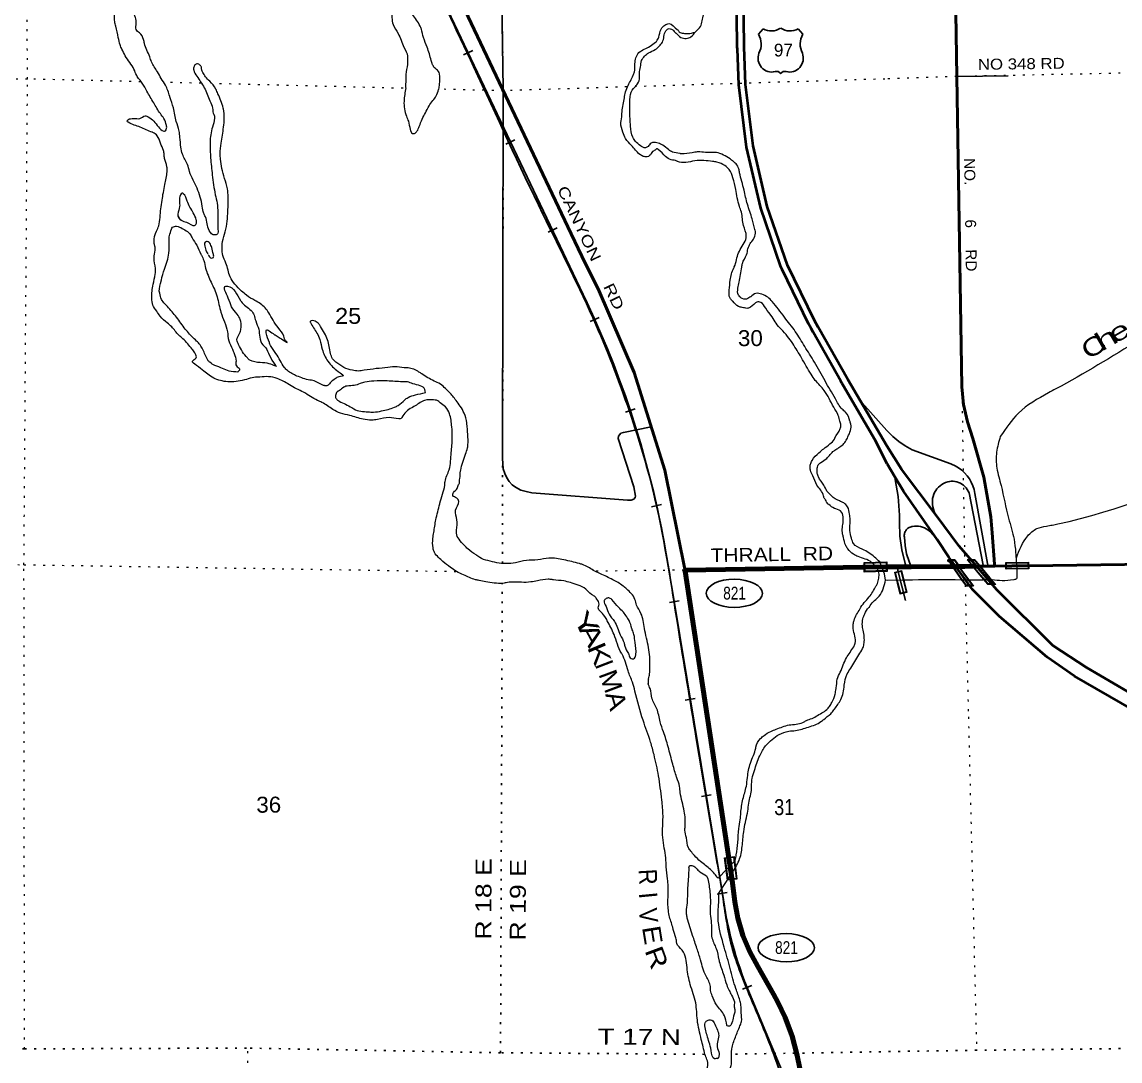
# Model space of a CAD drawing. Header units: feet. Extents: x -6 to 252658, y -374658 to -170635.
# Drawn here: x 115963 to 128025, y -215362 to -203952 of the extents above; entities that cross this region are included whole.
import ezdxf
from ezdxf.enums import TextEntityAlignment as Align

# ---------------------------------------------------------------- set-up
doc = ezdxf.new("R2010")
doc.units = ezdxf.units.FT
doc.header["$LTSCALE"] = 70
doc.header["$PDMODE"] = 32
doc.header["$PDSIZE"] = 35
doc.linetypes.add('DOTTED', pattern=[1.5, 0.3, -1.2])
for name, color, linetype, lineweight in [('16', 7, 'Continuous', 25), ('17', 7, 'Continuous', 25), ('18', 7, 'Continuous', 35), ('19', 7, 'Continuous', 25), ('23', 7, 'Continuous', 70), ('26', 7, 'Continuous', 40), ('27', 7, 'Continuous', 13), ('29', 7, 'Continuous', 25), ('30', 7, 'Continuous', 13), ('31', 7, 'Continuous', 13), ('34', 7, 'Continuous', 25), ('39', 7, 'Continuous', 13), ('55', 7, 'Continuous', 13), ('59', 7, 'Continuous', 13), ('6', 7, 'DOTTED', 25), ('61', 7, 'Continuous', 13), ('7', 7, 'DOTTED', 13)]:
    doc.layers.add(name, color=color, linetype=linetype, lineweight=lineweight)
doc.layers.add('41', color=7, linetype='Continuous')

msp = doc.modelspace()

# ---------------------------------------------------------------- linework, layer by layer
at = {"layer": '16'}
for p, q in [((124053.92, -204085.11), (124105.23, -204026.35)), ((124296.99, -204020.38), (124296.71, -204020.58)), ((124489.08, -204026.26), (124540.47, -204085.11))]:
    msp.add_line(p, q, dxfattribs=at)
for centre, radius, start, end in [((123860.94, -204195.74), 222.05, 332.97043, 29.75871), ((124196.31, -203868.69), 182.07, 239.97227, 303.45418), ((124398.09, -203869.19), 181.52, 236.33975, 300.08743), ((124398.08, -203868.69), 182.07, 236.54582, 236.59441), ((124733.44, -204195.74), 222.05, 150.24129, 207.02957), ((124200.13, -204350.64), 151.42, 159.09177, 283.81923), ((124394.25, -204350.64), 151.42, 256.18077, 20.90823)]:
    msp.add_arc(centre, radius, start, end, dxfattribs=at)
for centre, major_axis, start_param, end_param in [((124255.47, -204549.46), (-19.56, 51.67), 4.95877769, 6.28318531), ((124338.92, -204549.46), (19.56, 51.67), 0, 1.32637542)]:
    msp.add_ellipse(centre, major_axis=major_axis, ratio=0.929097, start_param=start_param, end_param=end_param, dxfattribs=at)
at = {"layer": '17'}
for centre in [(123788.06, -210226.21), (124357.94, -214117.79)]:
    msp.add_ellipse(centre, major_axis=(-309.24, 1), ratio=0.500121, dxfattribs=at)
at = {"layer": '18'}
for p, q in [((125464.82, -208607.17), (125169.54, -208109.6)), ((125550.89, -208946.25), (125465.9, -208804.28))]:
    msp.add_line(p, q, dxfattribs=at)
for points in [[(125169.54, -208109.6), (125033.24, -207879.81), (124709.32, -207302.57), (124668.46, -207229.6), (124373.46, -206621.29), (124150.62, -205977.44), (123996.29, -205313.82), (123912.18, -204637.7), (123895.82, -204227.23), (123837.26, -199406), (123860.64, -199064.86), (123881.66, -198919.17), (123892, -198864.05), (123994.88, -198133.03), (124000.28, -198094.68)], [(125465.91, -208806.14), (125334.14, -208543.47), (125223.18, -208350.54), (124980.17, -207937.5), (124968.72, -207918.05), (124957.19, -207897.5), (124654.31, -207357.77), (124631.87, -207317.77), (124602.79, -207265.81), (124313.6, -206669.49), (124304.15, -206650), (124297.05, -206629.49), (124078.55, -205998.22), (123922.45, -205326.96), (123837.38, -204643.06), (123821.62, -204247.85), (123820.83, -204228.08), (123820.58, -204207.85), (123762.51, -199426.91)], [(126006.69, -209368.03), (125624.06, -208862.84), (125464.82, -208607.39)], [(126017.31, -209633.93), (125645.23, -209103.84), (125550.89, -208946.25)], [(126449.25, -209929.84), (126258.88, -209709.63), (126006.69, -209368.03)], [(126219.88, -209931.6), (126144.75, -209829.35), (126017.31, -209633.93)], [(128153.02, -211498.56), (127524.95, -211135.27), (127222.97, -210926.1), (126699.81, -210480.25), (126405.63, -210184.38), (126219.88, -209931.6)], [(138349.07, -219767.37), (138103.4, -219456.5), (138092.39, -219441.29), (137655.22, -218901.03), (137163.97, -218409.44), (136628.71, -217926.1), (134077.2, -215770.76), (133271.49, -215155.64), (132846.71, -214881.22), (131996.61, -214354.12), (131601.24, -214106.88), (130744.7, -213546.19), (130389.19, -213265.4), (130149.24, -213045.29), (129865.69, -212687.5), (129633.17, -212423.29), (129224.86, -212032.48), (128664.84, -211655.44), (128107.65, -211305.9), (127658.22, -211041.7), (127285.35, -210799.5), (126672.87, -210188.51), (126449.25, -209929.84)]]:
    msp.add_lwpolyline(points, dxfattribs=at)
at = {"layer": '19'}
for points in [[(125463.89, -208437.91), (125194.1, -208134.18), (125185.98, -208126.05), (125169.54, -208109.6)], [(126575.66, -209928.26), (126570.18, -209898.15), (126429.97, -209128.57), (126421.37, -209086.73), (126408.45, -209046.02), (126391.34, -209006.88), (126370.24, -208969.74), (126345.36, -208935.02), (126317, -208903.08), (126285.45, -208874.29), (126251.07, -208848.95), (126214.22, -208827.34), (126175.32, -208809.7), (126164.65, -208805.7), (125742.69, -208649.07), (125666.14, -208608.33), (125594.27, -208559.81), (125527.86, -208504.04), (125467.65, -208441.64), (125463.88, -208437.29)], [(125675.37, -209934.46), (125667.71, -209910.18), (125664.24, -209899.17), (125627.36, -209749.8), (125606.29, -209597.4), (125601.27, -209443.63), (125601.69, -209367.43), (125588.02, -209161.34), (125556.34, -208977.82), (125550.89, -208946.25)], [(126522.9, -209928.91), (126520.89, -209918.53), (126366.04, -209122.18), (126357.56, -209103.28), (126347.14, -209085.37), (126334.92, -209068.64), (126321.01, -209053.29), (126305.57, -209039.47), (126288.77, -209027.34), (126270.8, -209017.04), (126251.85, -209008.67), (126232.12, -209002.33), (126211.85, -208998.08), (126191.24, -208995.98), (126170.52, -208996.04), (126155.06, -208997.51), (126131.88, -209002.32), (126109.32, -209009.52), (126087.64, -209019.05), (126067.08, -209030.79), (126047.86, -209044.61), (126030.18, -209060.37), (126014.25, -209077.89), (126000.24, -209096.97), (125988.3, -209117.42), (125978.57, -209139.01), (125971.14, -209161.49), (125966.1, -209184.63), (125963.51, -209208.16), (125963.4, -209231.84), (125963.5, -209232.94), (125965.39, -209252.96), (125968.23, -209272.94), (125968.96, -209278.1), (125975.15, -209302.76), (125983.88, -209326.63), (125995.05, -209349.46), (126006.69, -209368.03)], [(125729.24, -209934.17), (125718.81, -209907.74), (125707.08, -209878), (125680.88, -209791.03), (125663.91, -209701.79), (125656.37, -209611.27), (125656.04, -209609.38), (125654.87, -209598.84), (125654.8, -209588.24), (125655.84, -209577.69), (125657.98, -209567.31), (125661.19, -209557.21), (125665.44, -209547.5), (125670.69, -209538.29), (125676.86, -209529.67), (125683.9, -209521.75), (125691.74, -209514.61), (125700.27, -209508.33), (125709.42, -209502.97), (125719.08, -209498.6), (125729.14, -209495.26), (125739.49, -209492.99), (125743.86, -209492.05), (125766.06, -209488.73), (125788.49, -209487.75), (125810.9, -209489.13), (125833.05, -209492.83), (125854.68, -209498.83), (125875.57, -209507.06), (125895.49, -209517.43), (125914.21, -209529.82), (125931.53, -209544.1), (126017.31, -209633.93)]]:
    msp.add_lwpolyline(points, dxfattribs=at)
at = {"layer": '23'}
for points in [[(123245, -209973.05), (123257.32, -209972.84), (125197.9, -209940.21), (125207.9, -209940.1), (125217.9, -209939.93), (125475.47, -209935.54)], [(125509.12, -216658.04), (125199.75, -216431.02), (125051.32, -216312.91), (124916.04, -216179.94), (124795.4, -216033.55), (124690.73, -215875.36), (124603.16, -215707.09), (124533.67, -215530.59), (124506.72, -215442.65), (124477.87, -215301.87), (124423.37, -215089.17), (124346.94, -214883.33), (124266.39, -214717.37), (124220, -214629.05), (124047, -214325.05), (123958.66, -214164.44), (123883.09, -213982.69), (123826.94, -213794.04), (123792.55, -213613.34), (123762.62, -213376.69), (123246.44, -209982.53), (123245, -209973.05)], [(125472.13, -209935.52), (125574.39, -209934.99), (125675.37, -209934.46)], [(125675.37, -209934.46), (125729.24, -209934.17), (126219.88, -209931.6)], [(126219.88, -209931.6), (126318.76, -209931.48), (126449.25, -209929.84)]]:
    msp.add_lwpolyline(points, dxfattribs=at)
at = {"layer": '26'}
for p, q in [((126449.25, -209929.84), (126522.9, -209928.91)), ((126522.9, -209928.91), (126575.66, -209928.26)), ((126575.66, -209928.26), (126649.29, -209927.33)), ((126649.29, -209927.33), (127021.91, -209921.31))]:
    msp.add_line(p, q, dxfattribs=at)
for points in [[(126649.29, -209927.33), (126647.78, -209907), (126622.15, -209563), (126604.61, -209385.64), (126529.04, -208950.79), (126408.43, -208526.23), (126348.7, -208344.46), (126307.04, -208152.79), (126285.64, -207957.82), (126231.51, -204551.7), (126168.54, -200608.89), (126159.14, -200153.09), (126149.6, -199922.59), (126146.9, -199069.11), (126143.82, -196880.39)], [(123245, -209973.05), (123245.29, -209962.53), (123024.02, -208872.71), (122686.98, -207802.26), (122293.9, -206882.9), (122148.53, -206602.04), (121960, -206203.05), (118121.06, -198116.59)], [(127023.09, -209922.64), (129127.27, -209896.23), (129276.05, -209890.26), (129389.43, -209869.85), (129508.9, -209835.64), (129624.14, -209789.12), (129733.89, -209730.81), (131448.72, -208642.24), (131660.87, -208518.29), (131675.36, -208510.56), (131688.51, -208505.14), (131692.33, -208503.57), (131709.93, -208498.4), (131727.98, -208495.09), (131746.28, -208493.69), (133140.73, -208462.4), (133480.7, -208481.62), (133816.79, -208536.27), (134145.33, -208625.75), (134270.48, -208669.84), (136754.1, -209604.85), (136974.67, -209670.31)]]:
    msp.add_lwpolyline(points, dxfattribs=at)
at = {"layer": '29'}
msp.add_line((126231.51, -204551.7), (126794.43, -204543.75), dxfattribs=at)
for points in [[(121169, -199392.05), (121250.56, -204685.93), (121250.56, -204765.76), (121241.49, -208747.06), (121249.64, -208858.73), (121265.72, -208910.75), (121287.94, -208957.24), (121316.21, -208999.68), (121349.12, -209035.16), (121384.88, -209062.33), (121443.45, -209092.64), (121502.02, -209108.81), (121565.01, -209121.9), (122615.66, -209203.27), (122656.27, -209201.77), (122682.53, -209191.67), (122698.68, -209173.48), (122701.88, -209159.51), (122684.22, -209057.39), (122513.91, -208524.5), (122516.91, -208500.5), (122524.99, -208484.33), (122543.17, -208468.16), (122570.18, -208458.64), (122874.56, -208398.01)], [(125574.39, -209934.99), (125578.75, -209952.01), (125588.39, -209989.64), (125669.11, -210304.95)]]:
    msp.add_lwpolyline(points, dxfattribs=at)
at = {"layer": '31'}
for p, q in [((125623.24, -209974.53), (125684.33, -210216.95)), ((125617.42, -210104.9), (125617.8, -210104.8)), ((125684.33, -210216.95), (125611.6, -210235.27))]:
    msp.add_line(p, q, dxfattribs=at)
msp.add_lwpolyline([(125611.6, -210235.27), (125550.51, -209992.85), (125623.24, -209974.53)], dxfattribs=at)
msp.add_lwpolyline([(125617.4, -210225.56), (125560.21, -209998.65), (125617.43, -209984.23), (125674.62, -210211.14)], close=True, dxfattribs=at)
at = {"layer": '34'}
for p, q in [((120814.65, -204313.02), (120914.53, -204265.49)), ((121278.86, -205294.58), (121378.74, -205247.05)), ((121741.96, -206261.63), (121841.83, -206214.1)), ((122203.22, -207242.89), (122304.34, -207198.05)), ((122593.82, -208235.69), (122698.5, -208199.98)), ((122878.69, -209276.74), (122986.64, -209252.63)), ((123074.84, -210327.54), (123183.97, -210309.55)), ((123248.87, -211399.29), (123358.01, -211381.3)), ((123425.84, -212456.8), (123534.98, -212438.81)), ((123599.88, -213528.56), (123709.01, -213510.57)), ((123879.03, -214573.86), (123981.09, -214531.22))]:
    msp.add_line(p, q, dxfattribs=at)
at = {"layer": '34', "lineweight": 13}
msp.add_line((123899.76, -214484.69), (124433.51, -215762.41), dxfattribs=at)
for points in [[(111225.53, -184025.6), (113413, -188635.05), (115167.72, -192322.33), (115998.91, -194068.95), (122127.45, -206947.18)], [(123045.48, -209842.9), (123112, -210224.05), (123656, -213524.05), (123689.57, -213731)]]:
    msp.add_lwpolyline(points, dxfattribs=at)
at = {"layer": '34'}
msp.add_lwpolyline([(115999.9, -194068.48), (122128.44, -206946.71), (122171.81, -207036.63), (122248.49, -207203.85), (122323.24, -207372.45), (122394.89, -207541.57), (122463.74, -207713.29), (122528.43, -207885.68), (122591.02, -208058.43), (122650.84, -208233.77), (122707.36, -208408.58), (122760.92, -208584.95), (122810.49, -208763.04), (122857.8, -208940.43), (122902.16, -209119.38), (122942.51, -209300.05), (122980.61, -209480.03), (123015.59, -209660.52), (123046.56, -209842.72), (123113.08, -210223.87), (123657.08, -213523.88), (123690.65, -213730.82), (123699.5, -213778.25), (123714.1, -213850.65), (123729.72, -213922.21), (123746.67, -213993.71), (123765.36, -214065), (123784.67, -214135.61), (123805.32, -214206.15), (123827.68, -214276.49), (123850.69, -214346.13), (123874.87, -214415.32), (123900.78, -214484.29), (124434.52, -215761.99)], dxfattribs=at)
at = {"layer": '34', "lineweight": 13}
for centre, radius, start, end in [((112624.59, -211553.25), 10560.32, 9.32071, 25.85965), ((127834.08, -212981.32), 4211.77, 190.25298, 200.91259)]:
    msp.add_arc(centre, radius, start, end, dxfattribs=at)
at = {"layer": '34'}
msp.add_spline([(118502.9, -199330.27), (119765.9, -202020.1), (120924.1, -204442.96), (121685.51, -206061.63), (122266.61, -207273.02), (122656.95, -208290.62), (122934.17, -209260.8), (123165.71, -210575.59), (123370.53, -211820.1), (123543.61, -212863.55), (123663.85, -213579.27), (123768.79, -214138.08), (123869.67, -214429.19), (124187.64, -215201.73), (124486.92, -215899.93), (124879.04, -216363.88), (125484.59, -216834.2)], degree=3, dxfattribs=at)
at = {"layer": '39'}
for p, q in [((125472.87, -210085.46), (125448.73, -210081.53)), ((125653.89, -210082.14), (125472.81, -210085.04)), ((123610.35, -213355.05), (123796, -213159.05)), ((123616.44, -213517.94), (123804, -213233.05))]:
    msp.add_line(p, q, dxfattribs=at)
msp.add_lwpolyline([(125448.73, -210081.53), (125437.38, -210013.99), (125386.39, -209881.71)], dxfattribs=at)
msp.add_arc((122972.81, -211200.15), 132.92, 164.35261, 187.92818, dxfattribs=at)
for points in [[(117492.5, -204571.62), (117450.71, -204498.39), (117386.63, -204389.66), (117366.64, -204335.31), (117308.67, -204188.38), (117298.7, -204146.13), (117252.64, -204071.62), (117232.56, -204057.51), (117214.58, -204007.19), (117218.7, -203964.96), (117208.78, -203904.6), (117196.79, -203866.36), (117181.09, -203693.37), (117179.39, -203548.56), (117165.65, -203395.68), (117163.68, -203381.6), (117141.71, -203313.17), (117129.84, -203226.67), (117109.94, -203134.11), (117106.1, -203047.63), (117098.4, -202890.74), (117074.65, -202717.72), (117066.8, -202631.22), (117050.85, -202574.88), (116996.82, -202458.12), (116966.76, -202413.81), (116884.58, -202309.06), (116820.39, -202244.58), (116754.26, -202147.91), (116658.07, -202010.95), (116652.05, -202002.9), (116537.78, -201861.88), (116447.51, -201775.22), (116425.42, -201763.11), (116391.31, -201732.87), (116343.1, -201718.69), (116284.81, -201716.57), (116194.43, -201684.2), (116174.34, -201674.11), (116158.31, -201653.96), (116112.07, -201651.86), (116069.8, -201679.93), (116043.68, -201673.85), (116005.55, -201647.63), (115999.54, -201637.56)], [(122694.81, -204669.9), (122725.05, -204631.76), (122747.32, -204559.4), (122745.41, -204513.14), (122757.61, -204446.79), (122769.83, -204376.42), (122802.11, -204328.22), (122844.39, -204292.11), (122916.84, -204256.05), (122973.23, -204207.9), (123003.49, -204159.69), (123045.97, -204037.09), (123062.08, -204027.07), (123084.19, -204027.12), (123112.3, -204039.24), (123142.39, -204071.48), (123148.41, -204075.52), (123200.57, -204121.89), (123260.85, -204132.07), (123311.14, -204116.08), (123365.54, -204057.86), (123395.76, -204027.75), (123428.04, -203971.51), (123442.26, -203905.16), (123470.7, -203774.5), (123483.07, -203635.75), (123487.17, -203593.52), (123475.26, -203525.12), (123457.22, -203506.98), (123346.92, -203390.1), (123340.89, -203388.08), (123320.85, -203361.89), (123232.57, -203285.29), (123166.37, -203222.8), (123120.28, -203158.35), (123056.13, -203077.77), (123026.02, -203057.6), (122955.76, -203015.22), (122891.48, -202996.98), (122760.84, -202988.67), (122732.72, -202974.54), (122650.4, -202934.15), (122596.24, -202879.74), (122554.12, -202835.4), (122510.06, -202764.92), (122504.05, -202756.86), (122425.88, -202648.09), (122409.84, -202631.97), (122293.38, -202573.41), (122201.05, -202510.87), (122181.06, -202458.55), (122187.14, -202436.44), (122213.34, -202406.32), (122251.56, -202390.31), (122283.74, -202390.37), (122364.1, -202406.62), (122398.3, -202392.61), (122410.4, -202378.57), (122422.49, -202366.52), (122458.7, -202354.52), (122525.02, -202356.67), (122533.05, -202362.73), (122599.34, -202386.99), (122675.73, -202383.12), (122732.04, -202375.2), (122816.53, -202345.2), (122858.78, -202325.18), (122883.05, -202258.85), (122883.06, -202254.84)], [(117251.62, -204581.98), (117223.48, -204540.17), (117193.48, -204471.73), (117097.31, -204324.72), (117061.29, -204250.23), (117041.28, -204203.94), (117021.36, -204123.45), (116993.48, -203998.69), (116981.53, -203950.4), (116979.69, -203865.93), (116971.95, -203731.17), (116954.08, -203632.58), (116900.12, -203487.66), (116864.25, -203338.76), (116858.27, -203314.62), (116786.29, -203137.49), (116680.09, -202982.41), (116587.89, -202859.54), (116525.76, -202770.93), (116483.61, -202742.68), (116361.06, -202712.27), (116326.86, -202720.25), (116274.52, -202758.36), (116236.23, -202802.53), (116187.84, -202872.82), (116161.66, -202892.89), (116145.6, -202882.79), (116133.59, -202858.63), (116037.09, -202866.49), (116031.05, -202868.49), (116002.9, -202872.45)], [(120180.1, -204674.84), (120159.68, -204823.63), (120185.46, -204986.59), (120207.45, -205042.95), (120227.35, -205133.49), (120253.39, -205175.78), (120273.49, -205175.82), (120301.68, -205151.75), (120327.93, -205099.5), (120358.26, -205019.12), (120394.59, -204950.81), (120434.96, -204874.47), (120477.3, -204816.23), (120513.59, -204764.01), (120539.88, -204695.68), (120541.91, -204689.65), (120550.06, -204635.37), (120548.3, -204522.74), (120538.31, -204494.57), (120494.18, -204454.25), (120474.14, -204422.03), (120458.16, -204373.73), (120414.26, -204228.83), (120374.29, -204124.17), (120350.37, -204031.61), (120336.37, -203997.39), (120252.23, -203868.51), (120194.14, -203773.86), (120164.15, -203701.4), (120138.39, -203530.39), (120138.41, -203520.33), (120116.43, -203461.96), (120084.3, -203443.8), (120062.18, -203451.8), (120001.72, -203520.06), (119983.54, -203560.25), (119975.42, -203598.44), (120003.28, -203727.22), (120027.01, -203904.25), (120038.91, -203980.7), (120094.98, -204077.35), (120158.97, -204230.33), (120198.96, -204328.96), (120198.92, -204347.06), (120196.75, -204419.46), (120180.43, -204528.03), (120180.4, -204540.09), (120176.1, -204672.82)], [(122613.58, -204664.07), (122677.02, -204537.13), (122691.16, -204500.96), (122695.35, -204426.55), (122703.53, -204362.21), (122727.78, -204301.93), (122782.15, -204259.8), (122846.55, -204227.75), (122908.95, -204185.65), (122949.25, -204141.48), (122957.35, -204119.37), (122983.67, -204030.93), (123025.98, -203986.77), (123070.24, -203970.78), (123160.56, -204035.32), (123172.6, -204045.4), (123182.61, -204059.49), (123228.81, -204075.68), (123281.06, -204079.82), (123358, -204063.05)], [(118026.35, -204602.71), (117979.26, -204553.76), (117949.21, -204505.43), (117937.21, -204481.27), (117935.27, -204449.09), (117917.23, -204424.91), (117891.13, -204412.8), (117862.96, -204424.81), (117848.8, -204458.96), (117850.77, -204481.1), (117882.79, -204547.53), (117964.93, -204674.4), (118026.92, -204819.33), (118056.91, -204897.82), (118064.83, -204954.15), (118070.83, -204966.23), (118078.78, -205010.5), (118054.45, -205106.98), (118029.96, -205275.87), (118035.62, -205444.82), (118053.3, -205631.9), (118087, -205849.17), (118106.9, -205943.74), (118114.72, -206044.31), (118116.32, -206231.35), (118110.19, -206279.61), (118078.01, -206291.61), (118063.93, -206289.57), (118031.83, -206259.34), (117999.84, -206184.86), (117997.86, -206168.77), (117977.93, -206092.3), (117959.92, -206054.06), (117944.01, -205975.59), (117886.14, -205778.37), (117804.13, -205595.2), (117780.18, -205516.71), (117726.14, -205403.98), (117708.22, -205327.52), (117698.41, -205218.89), (117688.5, -205150.49), (117658.58, -205043.84), (117626.74, -204896.96), (117588.81, -204776.21), (117586.82, -204770.18), (117538.85, -204645.38), (117492.5, -204571.62)], [(117224.46, -205012.8), (117258.63, -205012.87), (117316.99, -204982.81), (117349.13, -204992.94), (117461.46, -205103.78), (117519.65, -205150.15), (117539.76, -205148.18), (117551.88, -205120.05), (117551.93, -205095.92), (117549.94, -205087.87), (117521.96, -205013.39), (117483.88, -204959.02), (117409.77, -204840.21), (117335.67, -204713.36), (117283.6, -204622.75), (117251.62, -204581.98)], [(118675.16, -207145.55), (118584.92, -207046.81), (118520.68, -207010.48), (118430.34, -206953.99), (118376.16, -206907.62), (118299.96, -206831.05), (118249.87, -206750.5), (118203.96, -206601.59), (118167.97, -206515.03), (118162.1, -206440.61), (118162.12, -206430.55), (118162.22, -206388.32), (118186.57, -206283.79), (118212.95, -206169.21), (118223.24, -206056.6), (118227.66, -205871.57), (118219.81, -205785.08), (118187.9, -205670.38), (118157.99, -205559.71), (118144.14, -205457.11), (118140.23, -205402.8), (118152.56, -205282.16), (118177.06, -205107.23), (118185.31, -205010.7), (118175.49, -204906.1), (118173.49, -204898.06), (118115.54, -204741.07), (118091.53, -204688.73), (118026.35, -204602.71)], [(123925.67, -207097.9), (123875.45, -207087.73), (123833.27, -207075.58), (123771.07, -207019.14), (123747.01, -206992.95), (123733.01, -206962.75), (123733.15, -206896.38), (123743.44, -206787.8), (123781.94, -206653.14), (123787.99, -206641.08), (123834.57, -206486.31), (123913.29, -206339.66), (123919.39, -206305.48), (123889.49, -206188.77), (123865.71, -206039.9), (123843.73, -205977.51), (123803.95, -205790.39), (123772.06, -205663.62), (123732.05, -205573.03), (123683.91, -205528.69), (123597.56, -205492.31), (123549.33, -205484.17), (123354.36, -205477.73), (123165.39, -205483.38), (123157.37, -205479.34), (123093.08, -205465.13), (123032.85, -205428.81), (122950.6, -205352.21), (122934.53, -205346.15), (122926.48, -205352.17), (122890.25, -205376.23), (122855.98, -205420.4), (122829.82, -205432.42), (122787.61, -205428.31), (122749.47, -205406.11), (122659.23, -205307.37), (122593.06, -205232.83), (122563.06, -205162.38), (122541.19, -205057.75), (122553.44, -204971.29), (122553.47, -204957.21), (122577.93, -204802.4), (122588.12, -204738.07), (122613.58, -204664.07)], [(125386.39, -209881.71), (125328.7, -209827.88), (125194.21, -209743.14), (125097.86, -209680.59), (125075.89, -209622.23), (125055.97, -209535.71), (125058.11, -209477.39), (125062.27, -209417.06), (125052.35, -209356.71), (125032.44, -209276.23), (124990.31, -209233.91), (124942.12, -209211.68), (124855.81, -209155.19), (124849.8, -209149.15), (124805.67, -209102.8), (124771.65, -209038.37), (124711.55, -208947.75), (124699.57, -208909.52), (124699.7, -208853.2), (124715.88, -208806.98), (124738.02, -208790.93), (124802.45, -208744.82), (124883.04, -208660.51), (124923.3, -208634.45), (125009.9, -208558.2), (125036.15, -208507.98), (125064.45, -208437.65), (125068.62, -208369.27), (125060.63, -208345.12), (125058.64, -208337.08), (125010.62, -208238.44), (124972.5, -208204.16), (124898.38, -208089.37), (124784.24, -207894.06), (124668.11, -207686.68), (124561.95, -207515.51), (124457.8, -207350.39), (124339.54, -207195.28), (124203.24, -207022.04), (124155.1, -206975.69), (124088.85, -206941.36), (124024.54, -206933.19), (123968.17, -206969.27), (123960.12, -206975.29), (123907.81, -206997.3), (123875.67, -206989.19), (123847.57, -206969.02), (123833.53, -206952.9), (123827.68, -206876.46), (123839.88, -206808.11), (123870.4, -206643.26), (123876.51, -206603.05), (123922.96, -206508.62), (123931.07, -206476.46), (123949.31, -206410.13), (123979.56, -206363.93), (124013.86, -206305.68), (124016.02, -206237.3), (124014.03, -206231.27), (123984.14, -206114.56), (123932.23, -205953.56), (123894.38, -205798.62), (123846.56, -205607.46), (123836.6, -205565.2), (123806.58, -205508.83), (123774.47, -205482.62), (123742.37, -205454.4), (123668.09, -205414.02), (123591.77, -205385.71), (123491.26, -205387.51), (123408.86, -205379.3), (123354.57, -205383.21), (123235.93, -205401.06), (123195.73, -205398.98), (123187.71, -205396.94), (123109.34, -205380.7), (123065.17, -205354.46), (123000.96, -205304.06), (122952.76, -205283.85), (122890.46, -205277.68), (122874.37, -205283.68), (122840.12, -205319.82), (122813.96, -205333.84), (122755.71, -205311.6), (122703.55, -205263.22), (122673.5, -205218.91), (122647.64, -205096.18), (122639.97, -204927.22), (122639.99, -204919.18), (122642.32, -204772.37), (122680.71, -204681.94), (122694.81, -204669.9)], [(121245.6, -210119.18), (121056.69, -210100.7), (120984.37, -210084.46), (120944.18, -210076.34), (120813.64, -210023.78), (120735.33, -209985.41), (120671.11, -209941.04), (120586.82, -209878.53), (120538.68, -209832.17), (120494.58, -209777.78), (120478.6, -209727.47), (120476.82, -209622.88), (120487.01, -209558.55), (120509.43, -209417.82), (120552.02, -209244.95), (120554.05, -209236.91), (120606.75, -209037.91), (120610.86, -208999.71), (120655.36, -208869.08), (120677.88, -208680.08), (120690.3, -208521.22), (120684.54, -208398.53), (120658.72, -208253.67), (120614.66, -208179.18), (120556.47, -208132.8), (120542.43, -208118.7), (120484.18, -208102.49), (120385.67, -208108.32), (120365.54, -208116.32), (120252.83, -208184.47), (120244.79, -208188.48), (120136.01, -208294.85), (120127.94, -208306.91), (120101.8, -208310.87), (119997.3, -208296.58), (119866.6, -208318.44), (119806.29, -208324.35), (119709.82, -208314.1), (119563.18, -208273.58), (119460.71, -208249.24), (119378.39, -208206.84), (119257.95, -208130.17), (119209.76, -208107.95), (119057.19, -208019.16), (118900.57, -207936.38), (118894.56, -207932.35), (118766.05, -207867.74), (118671.62, -207847.43), (118577.14, -207851.27), (118510.79, -207855.15), (118428.33, -207877.11), (118245.36, -207904.9), (118162.96, -207894.67), (118086.63, -207870.38), (117960.17, -207787.67), (117879.91, -207723.16), (117835.79, -207676.81), (117876.08, -207638.69), (117870.13, -207598.44), (117840.07, -207554.14), (117832.06, -207544.07), (117731.79, -207431.24), (117685.65, -207390.93), (117607.45, -207300.27), (117559.3, -207257.93), (117481.07, -207183.37), (117443, -207126.98), (117400.93, -207060.52), (117389.04, -206986.09), (117403.43, -206833.27), (117427.8, -206722.7), (117429.94, -206660.36), (117414.12, -206541.67), (117426.36, -206459.24), (117422.44, -206414.99), (117420.44, -206404.93), (117414.49, -206366.7), (117440.88, -206248.09), (117465.13, -206191.83), (117479.41, -206099.35), (117501.93, -205910.35), (117532.45, -205737.45), (117556.88, -205596.71), (117554.99, -205542.41), (117529.05, -205449.84), (117525.12, -205407.6), (117517.18, -205365.35), (117485.19, -205282.82), (117449.19, -205202.3), (117401.02, -205166), (117395, -205163.99), (117262.45, -205107.4), (117129.9, -205052.83), (117119.87, -205042.76), (117121.9, -205032.71), (117154.1, -205014.67), (117224.46, -205012.8)], [(131651.21, -205020.08), (131500.14, -205014.32), (131381.92, -205063.86), (130102.94, -205737.37), (129978.74, -205793.01), (129905, -205862.21), (129822.12, -206022.1), (129447.55, -206585.59), (129332.75, -206771.97), (129166.9, -206886.41), (127318.73, -207982.51), (127238.68, -208025.61), (126909.54, -208248.37), (126710.09, -208504.9)], [(117676.45, -206075.61), (117688.45, -206103.79), (117742.64, -206142.11), (117770.76, -206150.21), (117859.12, -206186.59), (117879.28, -206162.5), (117877.35, -206124.28), (117845.36, -206049.81), (117777.29, -205918.94), (117735.25, -205838.4), (117721.2, -205832.35), (117703.07, -205850.42), (117694.74, -205979.11), (117676.47, -206063.54), (117682.43, -206099.75), (117686.43, -206105.8), (117716.53, -206129.99)], [(118336.04, -207796.47), (118237.57, -207786.22), (118167.28, -207757.93), (118082.93, -207723.57), (118026.72, -207689.26), (118004.66, -207665.08), (117950.64, -207548.33), (117880.49, -207455.68), (117830.34, -207407.31), (117734.11, -207294.49), (117635.89, -207163.57), (117533.63, -207048.72), (117495.54, -206998.37), (117475.59, -206931.96), (117471.62, -206909.83), (117491.96, -206797.25), (117493.99, -206787.19), (117528.43, -206666.6), (117577.05, -206489.71), (117579.34, -206358.99), (117583.5, -206298.67), (117605.75, -206228.32), (117617.87, -206206.21), (117660.11, -206196.25), (117722.37, -206218.49), (117782.6, -206254.82), (117806.67, -206279), (117832.7, -206323.29), (117882.77, -206403.84), (117928.79, -206502.48), (117934.79, -206514.56), (117960.81, -206570.93), (117980.72, -206657.45), (118040.7, -206808.4), (118106.68, -206969.43), (118148.52, -207140.46), (118220.42, -207353.79), (118234.28, -207452.36), (118274.28, -207544.96), (118294.27, -207593.27), (118314.2, -207675.76), (118318.1, -207728.06), (118352.19, -207766.34), (118346.12, -207784.43), (118332.02, -207796.47)], [(118007.19, -206504.66), (118047.29, -206544.96), (118065.41, -206536.95), (118065.48, -206504.77), (118047.55, -206430.32), (118025.55, -206382.01), (118007.49, -206365.88), (117975.32, -206369.84), (117975.18, -206430.17), (117981.15, -206458.34), (118003.18, -206496.6)], [(118748.26, -207730.93), (118679.97, -207704.66), (118579.49, -207692.39), (118466.98, -207666.01), (118438.89, -207641.82), (118342.73, -207494.82), (118324.75, -207444.5), (118359.1, -207358.09), (118369.27, -207307.84), (118361.42, -207219.33), (118325.36, -207160.93), (118265.24, -207080.36), (118229.26, -206983.75), (118201.41, -206852.97), (118219.5, -206853.01), (118361.88, -207010.17), (118369.89, -207022.25), (118480.23, -207121.02), (118512.28, -207171.37), (118530.24, -207235.76), (118564.21, -207326.33), (118574.07, -207412.83), (118610.07, -207499.38), (118628.12, -207515.5), (118670.18, -207587.99), (118724.22, -207690.66), (118758.3, -207736.99)], [(125297.8, -209887.29), (125296.41, -209886.14), (125147.81, -209823.49), (125097.6, -209797.23), (125035.42, -209738.79), (125011.39, -209702.54), (124987.46, -209611.98), (124977.49, -209575.77), (124983.85, -209432.99), (124983.94, -209386.73), (124953.95, -209320.31), (124887.66, -209294.02), (124825.45, -209251.67), (124815.42, -209243.6), (124789.37, -209201.31), (124773, -209173.05), (124768, -209157.05), (124737.35, -209094.62), (124695.27, -209038.21), (124649.26, -208935.56), (124623.27, -208875.17), (124621.35, -208828.91), (124631.49, -208790.72), (124643.61, -208766.61), (124718.17, -208682.29), (124770.53, -208638.15), (124838.99, -208586.01), (124887.35, -208531.81), (124893.4, -208519.75), (124951.92, -208417.31), (124958.04, -208379.11), (124948.09, -208336.85), (124930.13, -208274.47), (124880.09, -208181.86), (124775.97, -207998.63), (124677.72, -207887.81), (124631.63, -207821.35), (124525.5, -207640.12), (124429.37, -207483.06), (124373.25, -207404.51), (124301.06, -207325.93), (124246.93, -207261.46), (124202.87, -207190.98), (124198.86, -207184.93), (124132.72, -207096.31), (124078.59, -207031.84), (124034.38, -207027.72), (124020.29, -207037.75), (123943.78, -207093.91), (123925.67, -207097.9)], [(122240.89, -209974.39), (122120.43, -209909.79), (122086.29, -209899.67), (121915.52, -209859.1), (121750.73, -209840.67), (121630.09, -209858.52), (121503.44, -209864.29), (121382.78, -209890.19), (121280.25, -209900.05), (121081.32, -209867.46), (120990.95, -209833.08), (120950.81, -209804.86), (120860.49, -209738.3), (120822.39, -209700.01), (120764.25, -209631.51), (120736.25, -209567.1), (120736.26, -209561.07), (120742.54, -209446.45), (120726.69, -209339.83), (120726.75, -209313.68), (120761.13, -209217.22), (120739.11, -209180.97), (120696.96, -209152.73), (120705.06, -209118.56), (120743.36, -209074.39), (120759.52, -209032.19), (120770, -209016.05), (120768, -208995.05), (120773.75, -208963.84), (120779.95, -208885.42), (120781.99, -208875.36), (120834.64, -208696.48), (120856.9, -208630.16), (120863.05, -208573.86), (120855.36, -208416.98), (120849.46, -208354.62), (120819.55, -208247.97), (120777.5, -208171.46), (120731.4, -208109.03), (120695.33, -208060.68), (120615.1, -207978.07), (120558.93, -207929.68), (120490.66, -207895.35), (120354.14, -207816.64), (120324.04, -207796.47), (120203.52, -207751.98), (120187.44, -207751.95), (120084.96, -207739.67), (119982.43, -207745.5), (119853.75, -207759.31), (119721.04, -207777.15), (119658.71, -207785.07), (119592.4, -207776.88), (119500.01, -207746.54), (119453.83, -207718.28), (119375.59, -207649.75), (119351.59, -207591.37), (119319.76, -207444.49), (119243.69, -207297.53), (119223.66, -207267.32), (119185.52, -207239.09), (119153.38, -207230.98), (119131.25, -207238.98), (119129.22, -207247.02), (119131.22, -207253.05), (119203.33, -207367.84), (119235.33, -207440.31), (119261.24, -207546.95), (119323.26, -207677.79), (119375.39, -207738.23), (119437.6, -207790.65), (119489.75, -207837.01), (119423.38, -207854.98), (119403.24, -207871.03), (119354.92, -207907.13), (119326.71, -207941.26), (119298.55, -207949.25), (119284.49, -207945.2), (119276.46, -207943.17), (119188.1, -207898.75), (119125.82, -207884.55), (118983.2, -207840.02), (118878.81, -207779.47), (118846.72, -207745.22), (118752.58, -207592.18), (118694.48, -207505.58), (118680.48, -207471.36), (118646.54, -207364.71), (118644.59, -207338.55), (118732.94, -207382.97), (118742.98, -207389.03), (118845.35, -207453.59), (118877.47, -207471.76), (118861.41, -207457.65), (118839.43, -207403.31), (118777.32, -207308.66), (118675.16, -207145.55)], [(127280.7, -209476.8), (127342.98, -209463.87), (129287.36, -208825.68), (130251.41, -208447.31), (130565.52, -208268.93), (130915.29, -208035.82), (131199.46, -207684.63), (131321.67, -207435.77), (131426.61, -207267.61), (131552.61, -207191.82), (131555.71, -207191.75)], [(120393.9, -208021.85), (120285.29, -208047.78), (120204.83, -208075.78), (120166.58, -208103.85), (120094.08, -208164.05), (120055.84, -208182.07), (119911.03, -208224), (119824.57, -208235.9), (119766.28, -208233.77), (119607.55, -208201.27), (119585.48, -208187.15), (119448.94, -208116.48), (119422.85, -208098.33), (119406.84, -208066.12), (119410.91, -208041.99), (119433.1, -208007.85), (119439.13, -208005.85), (119485.44, -207971.75), (119535.74, -207949.74), (119612.14, -207943.86), (119676.51, -207923.87), (119728.8, -207907.89), (119829.33, -207896.02), (119974.07, -207894.31), (120140.88, -207902.69), (120197.16, -207904.81), (120257.42, -207925.05), (120389.94, -207989.67), (120393.9, -208021.85)], [(126710.09, -208504.9), (126669.21, -208676.79), (126672.69, -208850.95), (126717.97, -209042.52), (126800.64, -209401.89), (126860.5, -209633.24), (126878.33, -209777.7), (126892.59, -209963.31)], [(126886.39, -209837.55), (127010.55, -209596.34), (127111.57, -209516.23), (127216.06, -209488.36), (127280.7, -209476.8)], [(122844.83, -211164.31), (122857.5, -211109.92), (122861.68, -211037.53), (122861.69, -211029.48), (122846.07, -210822.31), (122800.3, -210611.05), (122762.48, -210446.06), (122714.44, -210355.46), (122696.49, -210293.08), (122656.43, -210228.65), (122606.28, -210180.28), (122566.15, -210146.01), (122451.73, -210077.4), (122317.2, -210010.76), (122236.88, -209974.39)], [(123796, -213159.05), (123810, -213098.05), (123827, -212961.05), (123838, -212810.05), (123852, -212713.05), (123868, -212562.05), (123901.85, -212415.25), (123920.1, -212344.89), (123932.37, -212248.39), (123964.89, -212089.58), (124023.54, -211926.81), (124025.57, -211916.75), (124076.03, -211820.32), (124114.29, -211788.22), (124188.77, -211742.12), (124249.12, -211718.11), (124389.93, -211672.15), (124540.74, -211644.3), (124568.91, -211628.27), (124625.25, -211606.26), (124748.01, -211540.15), (124804.37, -211502.05), (124834.6, -211467.93), (124858.82, -211423.73), (124895.19, -211335.32), (124905.38, -211273), (124907.41, -211264.95), (124917.67, -211168.44), (124952.01, -211092.09), (125018.7, -210935.37), (125099.37, -210812.86), (125115.54, -210774.67), (125093.78, -210613.74), (125093.89, -210565.47), (125104.04, -210523.26), (125166.63, -210398.7), (125215.03, -210326.4), (125269.43, -210266.18), (125344.07, -210147.68), (125360.22, -210117.54), (125374.41, -210061.26), (125376.56, -210000.94), (125297.61, -209887.1)], [(126892.59, -209963.31), (126890.43, -210010.78), (126892.73, -210045.31), (126891.58, -210061.43), (126857.37, -210077.95), (126619.76, -210079.31)], [(123465.34, -215290.18), (123425.51, -215125.19), (123381.76, -214911.93), (123364.08, -214724.86), (123304.24, -214521.62), (123268.46, -214336.54), (123214.62, -214145.37), (123156.48, -214070.84), (123152.77, -214035.59), (123137.7, -213986.62), (123111.33, -213892.44), (123072.75, -213762.98), (123059.01, -213610.11), (123061.22, -213523.64), (123055.54, -213362.75), (123039.76, -213227.97), (123039.79, -213211.88), (123014.14, -212996.65), (123000.33, -212877.97), (123002.63, -212747.24), (123004.82, -212668.81), (122991.12, -212495.84), (122955.53, -212230.31), (122905.79, -211996.92), (122867.91, -211860.08), (122786.02, -211620.6), (122696.27, -211300.65), (122668.35, -211202.05), (122620.39, -211077.26), (122554.45, -210894.12), (122548.45, -210884.05), (122466.49, -210678.75), (122392.45, -210527.77), (122364.41, -210479.43), (122310.27, -210418.99), (122294.24, -210396.84), (122302.39, -210346.58), (122278.4, -210290.22), (122250.33, -210257.98), (122218.21, -210237.81), (122156.02, -210179.36), (122071.7, -210134.94), (121987.33, -210108.63), (121915.01, -210090.38), (121800.47, -210078.07), (121788.41, -210076.04), (121742.19, -210071.93), (121625.57, -210087.78), (121551.16, -210101.7), (121448.65, -210105.52), (121295.87, -210107.22), (121245.6, -210119.18)], [(123804, -213233.05), (123839.9, -213159.22), (123874.41, -213006.45), (123890.85, -212843.59), (123931.5, -212638.54), (123960.02, -212467.65), (123976.27, -212391.26), (123978.42, -212328.92), (123978.44, -212316.86), (123984.61, -212258.56), (124008.92, -212172.12), (124067.57, -212009.35), (124132.13, -211900.88), (124202.64, -211830.64), (124281.15, -211776.5), (124385.75, -211740.51), (124460.14, -211732.63), (124602.94, -211694.7), (124739.76, -211634.65), (124769.96, -211610.58), (124846.48, -211548.4), (124882.76, -211506.24), (124888.8, -211498.21), (124957.38, -211391.76), (124983.67, -211319.42), (124995.92, -211234.97), (125028.36, -211110.35), (125066.69, -211048.09), (125157.47, -210901.46), (125197.83, -210831.15), (125212, -210784.93), (125216.15, -210722.59), (125206.27, -210648.17), (125194.35, -210583.79), (125200.55, -210507.37), (125220.78, -210451.11), (125265.15, -210382.82), (125271.19, -210376.8), (125281.28, -210360.73), (125380, -210257.05), (125448.73, -210081.53)], [(126282.63, -210080.45), (125745.77, -210080.45), (125653.89, -210082.14)], [(126619.76, -210079.31), (126419.24, -210080.45), (126281.24, -210080.45)], [(122624.03, -210885.59), (122584.79, -210805.69), (122576.84, -210769.48), (122534.82, -210680.9), (122470.82, -210533.96), (122412.71, -210453.39), (122378.72, -210370.87), (122358.76, -210306.47), (122378.92, -210284.39), (122409.08, -210276.41), (122441.2, -210294.57), (122515.38, -210379.2), (122569.54, -210433.6), (122605.61, -210483.96), (122631.65, -210524.23), (122663.62, -210614.8), (122667.61, -210626.87), (122685.59, -210677.19), (122697.45, -210767.71), (122707.22, -210896.44), (122697.09, -210928.59), (122680.98, -210944.65), (122664.89, -210946.63), (122632.8, -210912.38), (122624.03, -210885.59)], [(123610.35, -213355.05), (123526.12, -213259.13), (123417.77, -213170.42), (123349.57, -213105.93), (123311.49, -213057.58), (123283.43, -213019.31), (123261.56, -212910.67), (123245.67, -212826.18), (123247.77, -212787.97), (123247.95, -212701.5), (123238.08, -212619.02), (123194.31, -212413.8), (123186.42, -212347.42), (123156.48, -212250.82), (123154.49, -212244.79), (123112.59, -212103.92), (123060.75, -211910.75), (123010.87, -211747.76), (122972.91, -211637.07), (122957, -211562.62), (122937.05, -211494.21), (122883.03, -211377.45), (122863.17, -211272.83), (122841.17, -211218.49), (122841, -211217.9)], [(123705.24, -214968.9), (123679.35, -214864.27), (123593.18, -214745.44), (123545.16, -214646.8), (123527.2, -214588.44), (123525.29, -214544.2), (123477.3, -214429.47), (123417.39, -214252.37), (123377.47, -214125.59), (123329.55, -213982.72), (123271.68, -213791.55), (123263.73, -213749.29), (123269.98, -213648.76), (123278.44, -213459.73), (123290.92, -213268.7), (123290.94, -213260.66), (123295.05, -213220.45), (123333.25, -213218.51), (123371.37, -213246.75), (123407.47, -213283.02), (123481.74, -213329.43), (123505.71, -213397.86), (123515.6, -213470.27), (123525.29, -213633.19), (123523.02, -213747.82), (123534.86, -213848.39), (123542.55, -214009.29), (123564.52, -214071.68), (123588.52, -214126.03), (123618.4, -214250.77), (123622.37, -214268.88), (123672.29, -214419.82), (123704.21, -214526.47), (123731, -214587.05), (123758, -214638.05), (123788.23, -214711.66), (123788.11, -214767.97), (123794.05, -214804.18), (123773.76, -214890.61), (123753.51, -214960.95), (123729.34, -214981.01), (123711.26, -214974.95), (123702.77, -214969.63)], [(125517.11, -217772.88), (125413.68, -217715.45), (125325.32, -217681.08), (125122.51, -217592.19), (124925.76, -217487.21), (124755.18, -217368.2), (124664.83, -217323.77), (124578.53, -217265.28), (124426.01, -217158.38), (124317.69, -217057.61), (124259.55, -216989.12), (124217.46, -216940.77), (124093.06, -216835.94), (123968.73, -216708.99), (123874.49, -216606.23), (123822.32, -216563.9), (123812.29, -216553.82), (123746.12, -216485.31), (123702.03, -216422.87), (123640.02, -216288.01), (123572, -216145.09), (123540.01, -216064.58), (123542, -215969.05), (123544, -215926.05), (123544.42, -215891.64), (123562, -215873.05), (123611.01, -215777.15), (123625.16, -215738.97), (123669.61, -215630.46), (123728.27, -215467.69), (123734.32, -215457.64), (123754.52, -215409.43), (123758.66, -215355.13), (123760.95, -215228.44), (123799.42, -215101.82), (123849.95, -214975.23), (123866.14, -214929), (123864.34, -214832.47), (123860.51, -214748), (123848.57, -214693.68), (123804.63, -214566.9), (123742.8, -214347.56), (123677, -214110.12), (123612.02, -213825.45), (123609.18, -213737.64), (123614.85, -213651.25), (123616.44, -213517.94)], [(123614, -215328.69), (123569.76, -215336.65), (123533.79, -215246.07), (123487.92, -215079.06), (123471.99, -215012.66), (123468.12, -214942.28), (123474.18, -214932.23), (123486.27, -214920.19), (123540.55, -214912.26), (123572.61, -214958.58), (123616.55, -215083.35), (123602.33, -215155.71), (123604.18, -215224.1), (123622.12, -215296.53), (123617.16, -215312.93), (123616.02, -215323.73), (123604.11, -215338.18)], [(125516.71, -218307.12), (125436.57, -218266.52), (125382.45, -218204.06), (125320.48, -218047.08), (125290.48, -217984.68), (125224.35, -217892.04), (125182.26, -217841.68), (125118.02, -217803.33), (124975.47, -217728.63), (124814.87, -217643.84), (124634.2, -217540.91), (124495.69, -217458.17), (124445.54, -217415.84), (124307.1, -217302.94), (124124.56, -217137.66), (124114.54, -217125.57), (124066.37, -217089.28), (123962.09, -216982.48), (123807.69, -216819.27), (123679.44, -216640.02), (123609.28, -216555.41), (123573.26, -216484.95), (123501.32, -216291.74), (123449.29, -216189.08), (123443.36, -216144.82), (123437.42, -216104.59), (123379.37, -215993.87), (123339.39, -215895.24), (123339.43, -215877.14), (123341.48, -215857.04), (123365.63, -215847.03), (123381.68, -215855.1), (123395.79, -215843.07), (123411.96, -215796.85), (123413.99, -215790.82), (123426.22, -215714.43), (123440.37, -215676.25), (123468.73, -215577.77), (123472.95, -215487.28), (123497.24, -215410.91), (123487.34, -215344.52), (123463.57, -215286.22)]]:
    msp.add_spline(points, degree=3, dxfattribs=at)
at = {"layer": '55'}
for p, q in [((126211.84, -209858.52), (126135.44, -209858.52)), ((126430.92, -209858.52), (126346.55, -209858.52)), ((126363.55, -209866.52), (126426.3, -209866.52)), ((126415.04, -210146.21), (126333.12, -210146.21)), ((126658.9, -210128.59), (126573.22, -210128.59))]:
    msp.add_line(p, q, dxfattribs=at)
for points in [[(126135.44, -209858.52), (126182.85, -209933.49), (126272.02, -210062.97), (126333.12, -210146.21)], [(126149.97, -209866.52), (126207.46, -209866.52), (126282.48, -209980.35), (126335.69, -210053.19), (126399.09, -210138.21), (126337.17, -210138.21)], [(126337.17, -210138.21), (126278.54, -210058.33), (126149.97, -209866.52)], [(126211.84, -209858.52), (126235.26, -209895.17), (126289.04, -209975.77), (126342.13, -210048.44), (126415.04, -210146.21)], [(126346.55, -209858.52), (126374.12, -209891.86), (126461.92, -210000.21), (126544.96, -210095.35), (126573.22, -210128.59)], [(126576.92, -210120.59), (126551.02, -210090.13), (126468.04, -209995.06), (126380.31, -209886.79), (126363.55, -209866.52)], [(126426.3, -209866.52), (126436.01, -209877.81), (126504.81, -209957.79), (126589.22, -210060.21), (126641.42, -210120.59), (126576.92, -210120.59)], [(126430.92, -209858.52), (126442.18, -209872.71), (126510.93, -209952.64), (126595.33, -210055.05), (126658.9, -210128.59)]]:
    msp.add_lwpolyline(points, dxfattribs=at)
msp.add_point((126149.97, -209866.52), dxfattribs=at)
at = {"layer": '59'}
for points in [[(125212.58, -209887.96), (125462.45, -209880.02), (125465.78, -209984.97), (125215.91, -209992.9)], [(125220.82, -209895.7), (125454.7, -209888.26), (125457.53, -209977.22), (125223.65, -209984.65)], [(123786, -213116.17), (123817.14, -213364.23), (123712.96, -213377.3), (123681.82, -213129.25)], [(123690.75, -213136.18), (123779.06, -213125.1), (123808.2, -213357.29), (123719.89, -213368.36)]]:
    msp.add_lwpolyline(points, close=True, dxfattribs=at)
at = {"layer": '6'}
for p, q in [((121220, -215271.05), (121239.47, -210118.67)), ((125503.05, -215258.22), (123758.41, -215287.26))]:
    msp.add_line(p, q, dxfattribs=at)
for points in [[(121239.99, -209896.05), (121250, -204708.05), (121169, -199392.05), (121159.12, -198941.03)], [(156874.67, -214962.38), (154883.13, -215019.62), (153225.12, -215032.77), (147977.49, -215081.11), (144325.58, -215124.99), (142414.18, -215154.86), (138991.45, -215176.24), (137053.73, -215190.28), (133668.82, -215171.01), (131855.71, -215169.67), (128344.75, -215222.15), (126449.37, -215243.8), (125503.05, -215258.22)], [(123458.96, -215288.65), (121220, -215271.05), (118429.15, -215219.73), (115991, -215229.05), (113141, -215226.05), (110671.53, -215210.02), (107839, -215193.05), (105367, -215207.05), (102489, -215236.05), (100019, -215207.05), (97078, -215177.05), (94730, -215153.05), (94125.2, -215151.06)]]:
    msp.add_lwpolyline(points, dxfattribs=at)
at = {"layer": '61'}
for p, q in [((126770.74, -209962.75), (126769.64, -209887.76)), ((126770.21, -209887.76), (127020.18, -209884.09)), ((127022.43, -209959.08), (126772.46, -209962.75)), ((127021.33, -209883.52), (127022.43, -209958.51))]:
    msp.add_line(p, q, dxfattribs=at)
msp.add_lwpolyline([(126778.61, -209954.66), (126777.75, -209895.64), (127013.46, -209892.18), (127014.32, -209951.2)], close=True, dxfattribs=at)
at = {"layer": '7'}
for p, q in [((117930.5, -204625.43), (117529.01, -204615.67)), ((120149.34, -204680.62), (118049.94, -204628.31)), ((125442.99, -204578.86), (122706.98, -204662.25)), ((127021.91, -209921.31), (131719.02, -209853.38)), ((122269.95, -209980.65), (125207.9, -209940.1)), ((125472.13, -209935.52), (126176.23, -209932.32)), ((126318.76, -209931.48), (126491.51, -209929.31)), ((126493.48, -209928.95), (127023.09, -209922.64))]:
    msp.add_line(p, q, dxfattribs=at)
for points in [[(126145.2, -199067.23), (126231.51, -204551.7), (126318.76, -209931.48)], [(115991, -215229.05), (115985, -209912.05), (116024, -204579.05), (116012.7, -202879.57)], [(156802.55, -204064.39), (153233.92, -204094.17), (147629.21, -204229.32), (142128.03, -204278.27), (136927.03, -204360.35), (131597.26, -204443.76), (126231.51, -204551.7), (125442.99, -204578.86)], [(117267.99, -204609.33), (116024, -204579.05), (110578.74, -204568.92), (105330, -204511.05), (100036, -204466.05), (94712.33, -204399.56), (94080.93, -204422.72)], [(122608, -204665.15), (121250, -204708.05), (120526.17, -204690.01)], [(94103.34, -209852), (94784, -209841.05), (100090, -209860.05), (105476, -209871.05), (110666.36, -209876.57), (115985, -209912.05), (120730.33, -209986.39)], [(126177.47, -209931.82), (126318.76, -209931.48), (126320.92, -210019.35)], [(126323.72, -210133.14), (126359.35, -211582.34), (126449.37, -215243.8)], [(118308.51, -228789.19), (118268.25, -225707.57), (118470.27, -220316.27), (118443.41, -215216.63)]]:
    msp.add_lwpolyline(points, dxfattribs=at)

# ---------------------------------------------------------------- texts
at = {"layer": '16'}
msp.add_text('97', height=140, dxfattribs=at).set_placement((124326.88, -204330.89), align=Align.CENTER)
at = {"layer": '17', "width": 1.15}
msp.add_text('THRALL  RD', height=150, rotation=0.963, dxfattribs=at).set_placement((123528.02, -209884.54))
at = {"layer": '17', "width": 0.8}
for p in [(123790.96, -210294.52), (124360.84, -214186.1)]:
    msp.add_text('821', height=140, dxfattribs=at).set_placement(p, align=Align.CENTER)
at = {"layer": '27'}
for s, rotation, width, p in [('NO.        6     RD', 270.929, 1.05, (126311.99, -205447.52)), ('CANYON     RD', 295.395, 1.3, (121839.39, -205788.42))]:
    msp.add_text(s, height=120, rotation=rotation, dxfattribs=dict(at, width=width)).set_placement(p)
at = {"layer": '30', "width": 1.15}
msp.add_text('NO 348 RD', height=120, rotation=0.809, dxfattribs=at).set_placement((126464.07, -204478.41))
at = {"layer": '41'}
for s, rotation, width, p in [('e', 30.334, 1.5, (127966.57, -207492.11)), ('C', 30.334, 1.35, (127670.67, -207666.21)), ('h', 30.334, 1.6, (127819.85, -207576.29)), ('Y', 305.516, 1.5, (122000.61, -210508.74)), ('A', 298.54, 1.4, (122075.08, -210620.9)), ('K', 292.861, 1.35, (122167.93, -210818.33)), ('M', 290.477, 1.1, (122293.81, -211112.35)), ('A', 286.632, 1.15, (122368.05, -211332.97)), ('R', 273.242, 0.9, (122735.12, -213258.62)), ('V', 275.295, 0.9, (122738.73, -213691.92)), ('E', 279.268, 1.15, (122773.6, -213893.46)), ('R', 290.251, 1.25, (122800.08, -214147.77))]:
    msp.add_text(s, height=200, rotation=rotation, dxfattribs=dict(at, width=width)).set_placement(p)
for rotation, p in [(291.02, (122252.94, -211007.94)), (275.429, (122738.96, -213515.76))]:
    msp.add_text('I', height=200, rotation=rotation, dxfattribs=at).set_placement(p)
at = {"layer": '6'}
for s, rotation, width, p in [('R 18 E', 89.783, 1.25, (121118.09, -214028.8)), ('R 19 E', 89.783, 1.25, (121496.28, -214039.34)), ('T 17 N', 359.55, 1.3, (122287.85, -215180.67))]:
    msp.add_text(s, height=175, rotation=rotation, dxfattribs=dict(at, width=width)).set_placement(p)
at = {"layer": '7'}
for s, width, p in [('25', 1.1, (119403, -207268.05)), ('30', 1.05, (123828, -207512.05)), ('36', 1.05, (118537.47, -212635.26)), ('31', 0.85, (124226, -212662.05))]:
    msp.add_text(s, height=175, rotation=0.294, dxfattribs=dict(at, width=width)).set_placement(p)

doc.saveas('drawing.dxf')
